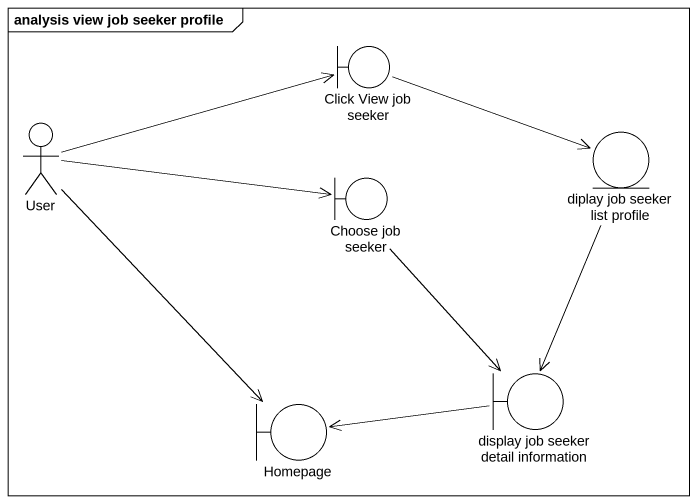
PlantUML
@startuml
mainframe analysis view job seeker profile
boundary "Click View job seeker" as Click_View_job_seeker
actor User
entity "diplay job seeker list profile" as diplay_job_seeker_list
boundary "Choose job seeker" as Choose_job_seeker
boundary Homepage
boundary "display job seeker detail information" as display_job_seeker_detail
Click_View_job_seeker -right-> diplay_job_seeker_list
User -right-> Click_View_job_seeker
User -right-> Choose_job_seeker
User --> Homepage
diplay_job_seeker_list --> display_job_seeker_detail
Choose_job_seeker --> display_job_seeker_detail
display_job_seeker_detail -left-> Homepage
@enduml
